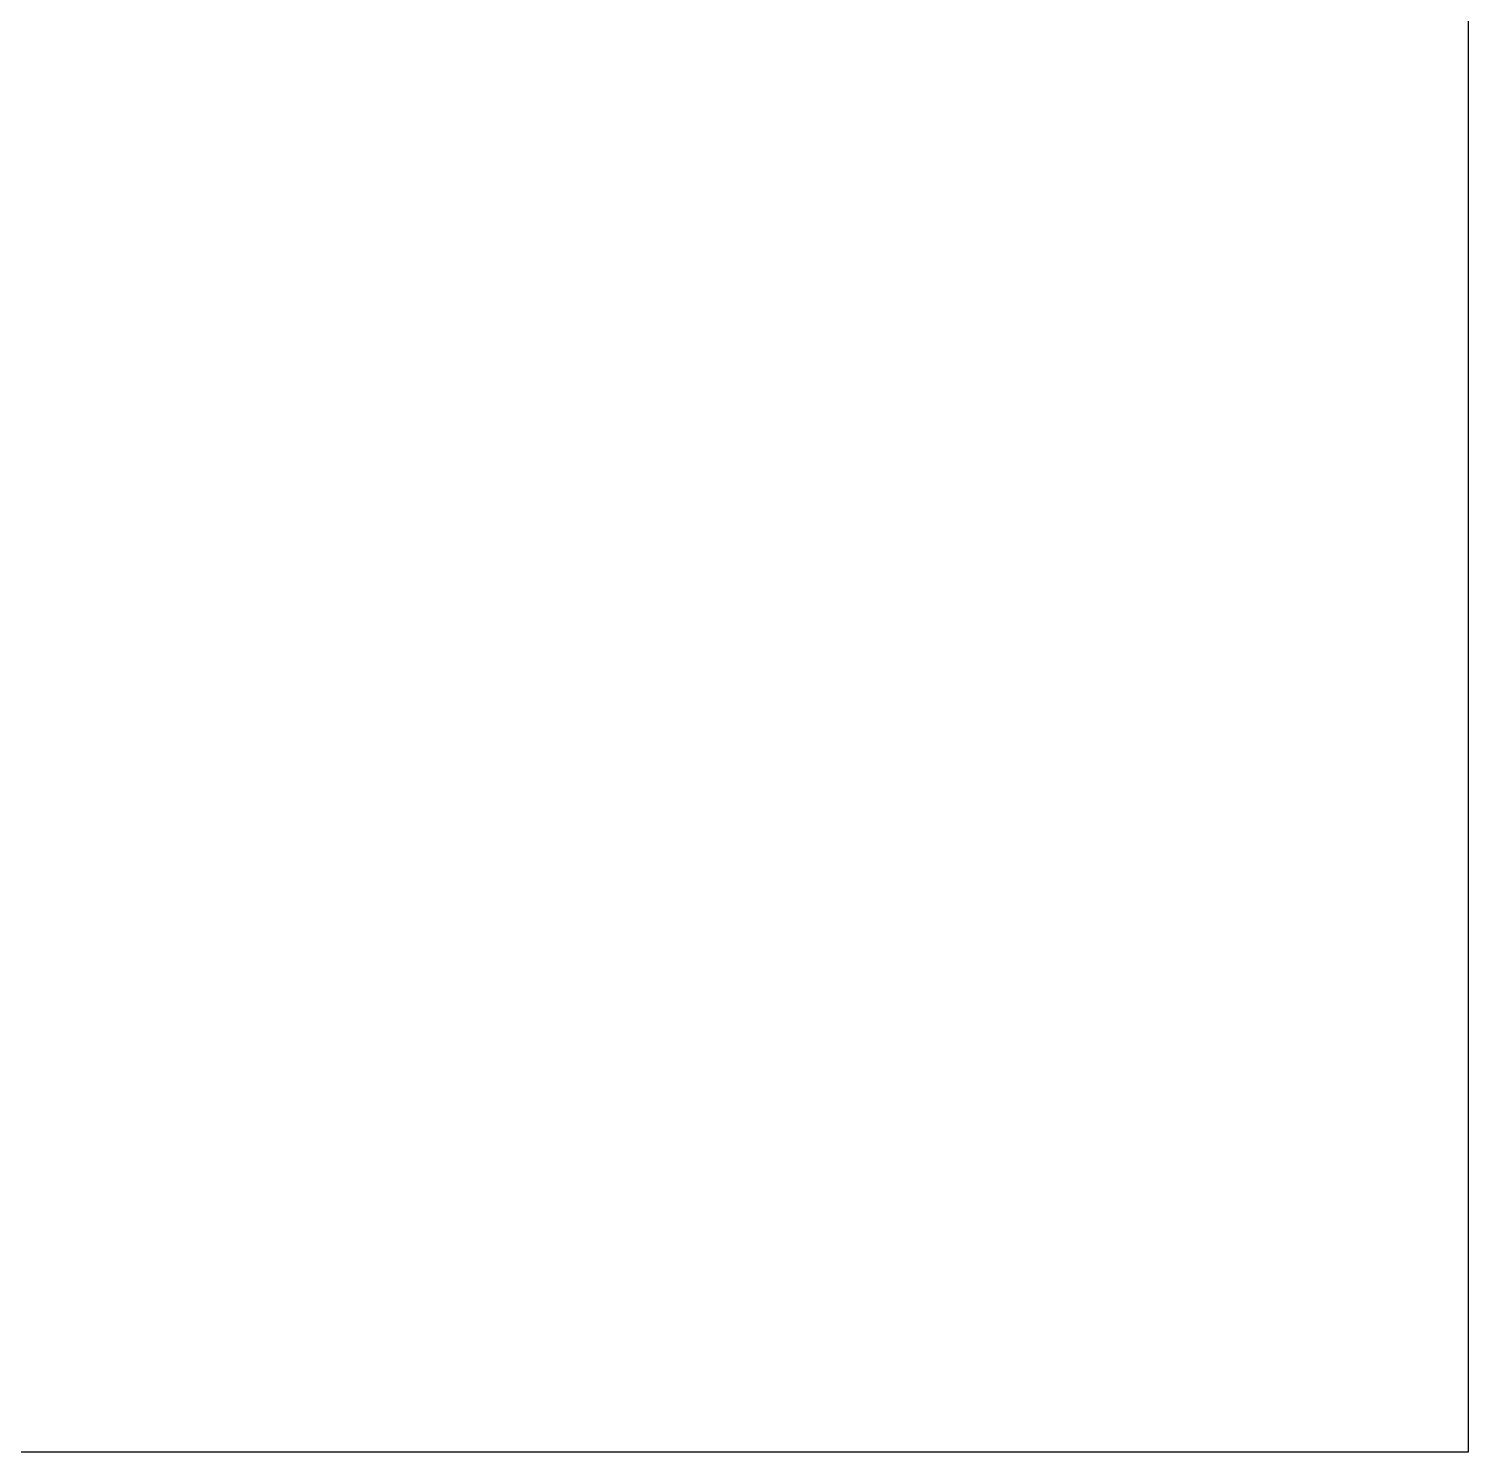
# Model space of a CAD drawing. Header units: feet. Extents: x -689 to 11593, y -511 to 1546.
# Drawn here: x 1697.5 to 1837, y 0 to 138 of the extents above; entities that cross this region are included whole.
import ezdxf

# ---------------------------------------------------------------- set-up
doc = ezdxf.new("R2010")
doc.units = ezdxf.units.FT
doc.header["$MEASUREMENT"] = 0
doc.layers.add('G-NPLT', color=67, linetype='Continuous', plot=False)

msp = doc.modelspace()

# ---------------------------------------------------------------- linework, layer by layer
at = {"layer": 'G-NPLT'}
msp.add_lwpolyline([(1341.035917700682, 328.0000003377845), (1837.035918957311, 328.0000003377845), (1837.035918957311, 0), (1341.035917700682, 0)], close=True, dxfattribs=at)

doc.saveas('drawing.dxf')
